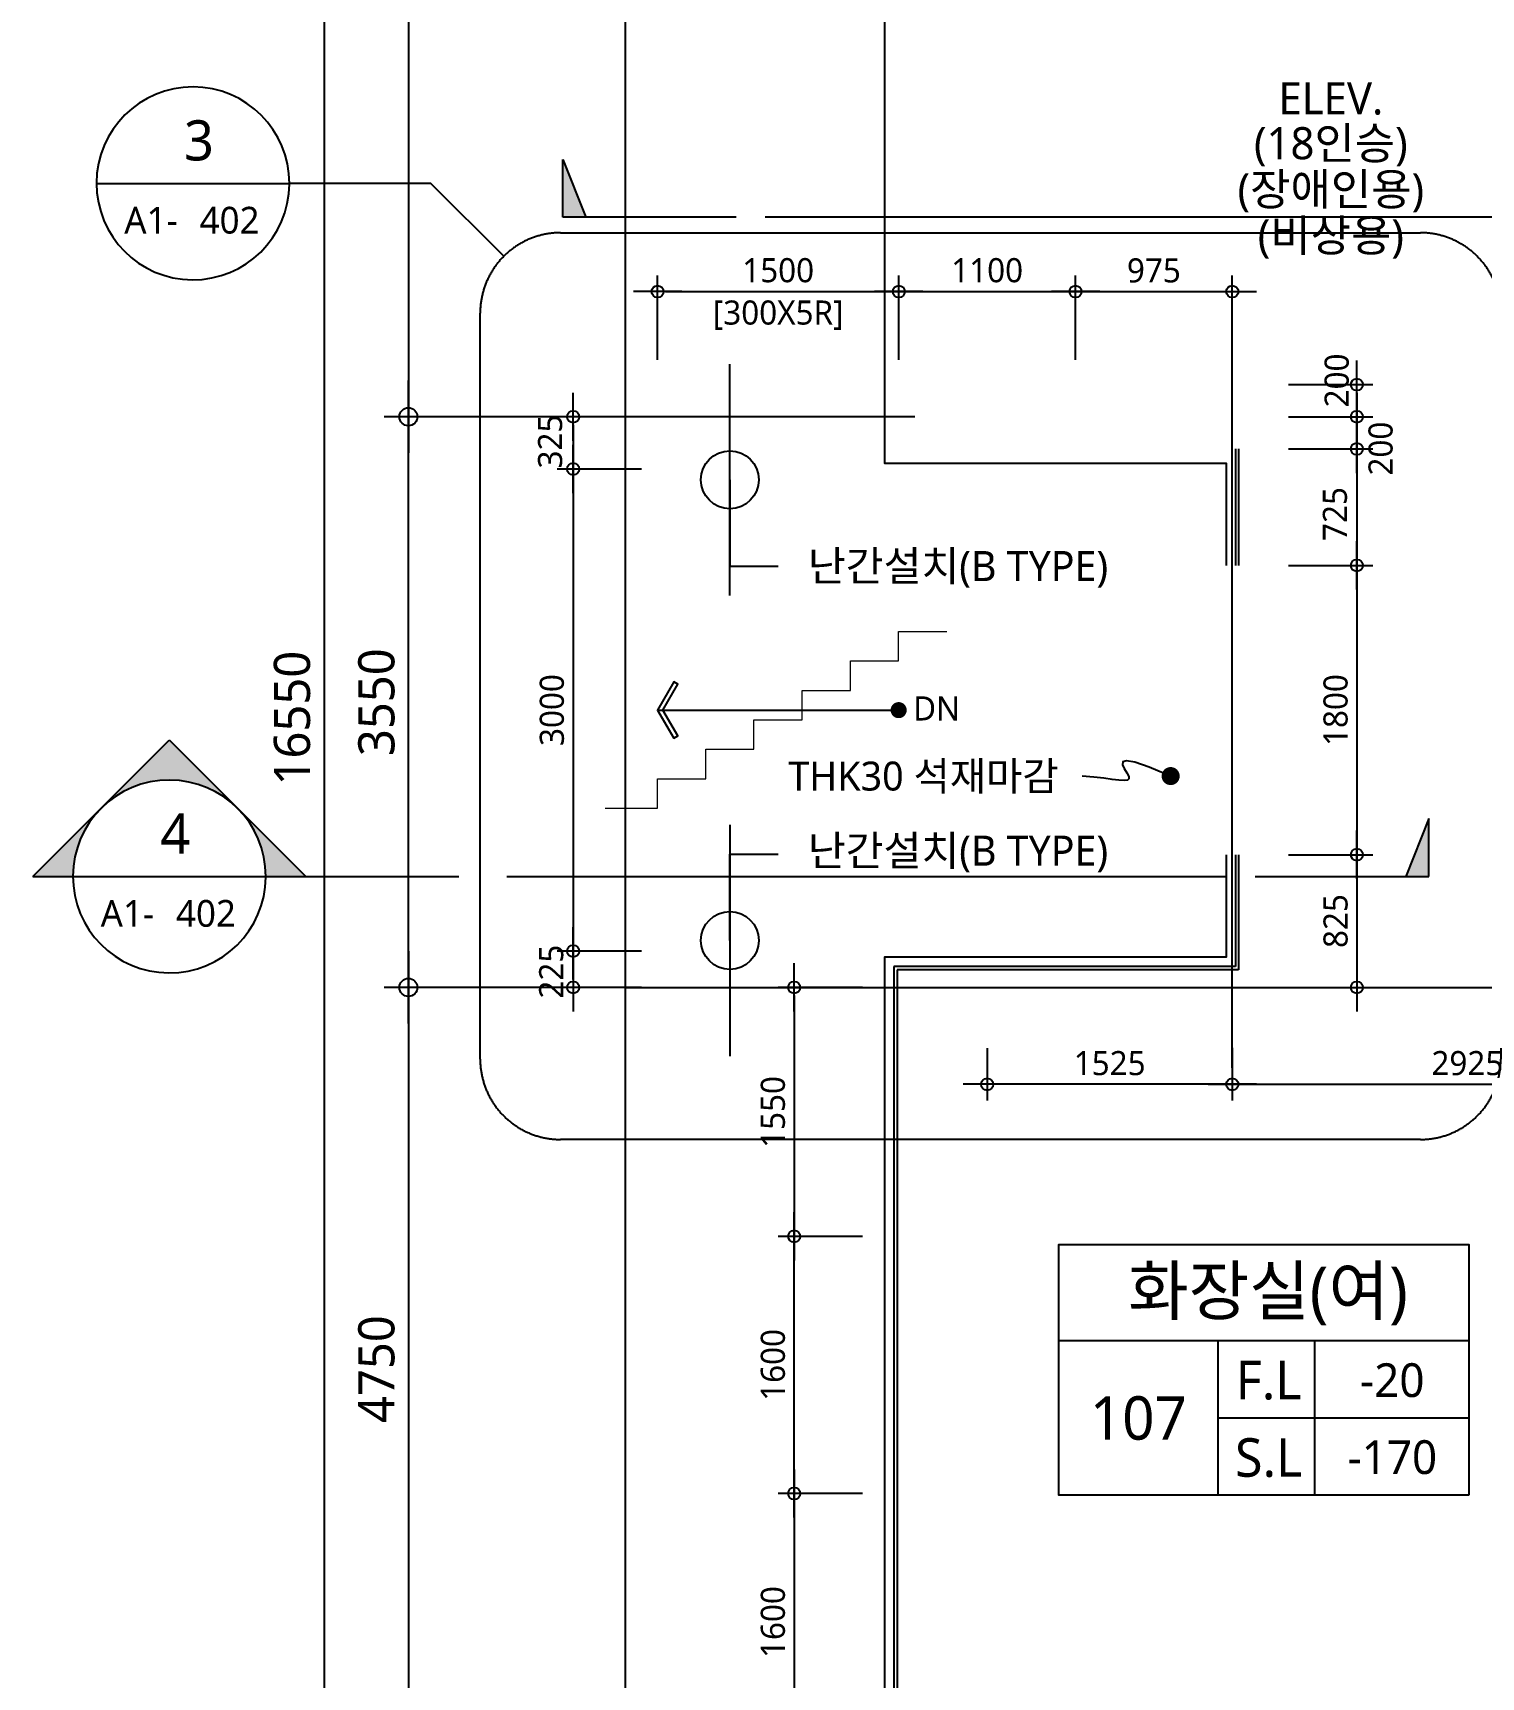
# Model space of a CAD drawing. Header units: millimetres. Extents: x -65167 to 413267, y -17142 to 66587.
# Drawn here: x 27652 to 36661, y 21495 to 31727 of the extents above; entities that cross this region are included whole.
import ezdxf
from ezdxf.enums import TextEntityAlignment as Align

# ---------------------------------------------------------------- set-up
doc = ezdxf.new("R2010")
doc.units = ezdxf.units.MM
doc.header["$LTSCALE"] = 75
doc.header["$MEASUREMENT"] = 0
doc.header["$PDSIZE"] = -10
doc.linetypes.add('CENTER', pattern=[2, 1.25, -0.25, 0.25, -0.25])
doc.linetypes.add('CENTER2', pattern=[1.125, 0.75, -0.125, 0.125, -0.125])
doc.layers.get('0').update_dxf_attribs({"linetype": 'CONTINUOUS'})
doc.layers.get('Defpoints').update_dxf_attribs({"color": 171, "linetype": 'CONTINUOUS'})
doc.layers.add('1-골조', color=2, linetype='CONTINUOUS', lineweight=0)
for name, color, linetype in [('CEN(ST)', 1, 'CENTER'), ('CG-BEAM', 3, 'CONTINUOUS'), ('INS', 251, 'BATTING'), ('LED', 7, 'CONTINUOUS'), ('NDIM', 7, 'CONTINUOUS'), ('SYM', 7, 'CONTINUOUS'), ('SYM(STAIR)', 251, 'CONTINUOUS'), ('TEXT', 3, 'CONTINUOUS'), ('TEXT(MIN)', 7, 'CONTINUOUS'), ('TEXT(노트)', 7, 'CONTINUOUS'), ('TEXT(실명)', 3, 'CONTINUOUS'), ('TEXT-기입', 6, 'CONTINUOUS'), ('TITLE', 7, 'CONTINUOUS')]:
    doc.layers.add(name, color=color, linetype=linetype)
doc.styles.add('CGS', font='cgse', dxfattribs={"bigfont": 'cgs'})
doc.styles.add('나눔바른고딕', font='NanumBarunGothic.ttf')
doc.linetypes.add('BATTING', pattern='A,0.0001,-0.1,[134,ltypeshp.shx,S=0.1,R=0,X=-0.1,Y=0],-0.2,[134,ltypeshp.shx,S=0.1,R=180,X=0.1,Y=0],-0.1', length=0.4001)
doc.dimstyles.new('NDIM 1200', dxfattribs={"dimscale": 75, "dimtxt": 3, "dimasz": 1, "dimexe": 2, "dimexo": 2, "dimgap": 1, "dimtad": 1, "dimdec": 0, "dimdsep": 46, "dimtxsty": 'CGS', "dimblk": 'DOT0', "dimcen": 1, "dimdle": 8, "dimclrd": 256, "dimclre": 256, "dimclrt": 256, "dimadec": 0, "dimazin": 0, "dimtfac": 1, "dimtdec": 0, "dimtix": 1, "dimtmove": 2, "dimatfit": 3, "dimldrblk": 'DOT0', "dimfxl": 1, "dimtolj": 1, "dimtzin": 0, "dimlwd": -1, "dimlwe": -1, "dimarcsym": 0})

# ---------------------------------------------------------------- blocks, each defined once
blk = doc.blocks.new('DOT0')
blk.add_line((-3, 0), (3, 0))
at = {"color": 6}
blk.add_circle((0, 0), 0.75, dxfattribs=at)
blk = doc.blocks.new('*D56')
at = {"layer": 'Defpoints', "color": 0, "ltscale": 0.4, "transparency": 16777216}
for p in [(31338, 35738), (29463, 19188), (31338, 19188)]:
    blk.add_point(p, dxfattribs=at)
at = {"layer": 'NDIM', "ltscale": 0.4, "transparency": 16777216}
for p, q in [((31188, 35738), (29313, 35738)), ((29463, 35663), (29463, 19263)), ((31188, 19188), (29313, 19188))]:
    blk.add_line(p, q, dxfattribs=at)
at = {"layer": 'NDIM', "ltscale": 0.4, "transparency": 16777216, "xscale": 75, "yscale": 75, "zscale": 75}
for p, rotation in [((29463, 35738), 90), ((29463, 19188), 270)]:
    blk.add_blockref('DOT0', p, dxfattribs=dict(at, rotation=rotation))
at = {"layer": 'NDIM', "ltscale": 0.4, "transparency": 16777216, "insert": (29265, 27463), "char_height": 225, "attachment_point": 5, "rotation": 90, "style": '나눔바른고딕'}
blk.add_mtext('\\A1;16550', dxfattribs=at)
blk = doc.blocks.new('*D57')
at = {"layer": 'Defpoints', "color": 0, "ltscale": 0.4, "transparency": 16777216}
for p in [(31338, 35738), (29988, 29338), (31338, 29338)]:
    blk.add_point(p, dxfattribs=at)
at = {"layer": 'NDIM', "ltscale": 0.4, "transparency": 16777216}
for p, q in [((31188, 35738), (29838, 35738)), ((29988, 35663), (29988, 29413)), ((31188, 29338), (29838, 29338))]:
    blk.add_line(p, q, dxfattribs=at)
at = {"layer": 'NDIM', "ltscale": 0.4, "transparency": 16777216, "xscale": 75, "yscale": 75, "zscale": 75}
for p, rotation in [((29988, 35738), 90), ((29988, 29338), 270)]:
    blk.add_blockref('DOT0', p, dxfattribs=dict(at, rotation=rotation))
at = {"layer": 'NDIM', "ltscale": 0.4, "transparency": 16777216, "insert": (29790, 32538), "char_height": 225, "attachment_point": 5, "rotation": 90, "style": '나눔바른고딕'}
blk.add_mtext('\\A1;6400', dxfattribs=at)
blk = doc.blocks.new('*D58')
at = {"layer": 'Defpoints', "color": 0, "ltscale": 0.4, "transparency": 16777216}
for p in [(29988, 29338), (31338, 29338), (31338, 25787)]:
    blk.add_point(p, dxfattribs=at)
at = {"layer": 'NDIM', "ltscale": 0.4, "transparency": 16777216}
for p, q in [((31188, 29338), (29838, 29338)), ((29988, 25862), (29988, 29263)), ((31188, 25787), (29838, 25787))]:
    blk.add_line(p, q, dxfattribs=at)
at = {"layer": 'NDIM', "ltscale": 0.4, "transparency": 16777216, "xscale": 75, "yscale": 75, "zscale": 75}
for p, rotation in [((29988, 29338), 90), ((29988, 25787), 270)]:
    blk.add_blockref('DOT0', p, dxfattribs=dict(at, rotation=rotation))
at = {"layer": 'NDIM', "ltscale": 0.4, "transparency": 16777216, "insert": (29790, 27562), "char_height": 225, "attachment_point": 5, "rotation": 90, "style": '나눔바른고딕'}
blk.add_mtext('\\A1;3550', dxfattribs=at)
blk = doc.blocks.new('*D60')
at = {"layer": 'Defpoints', "color": 0, "ltscale": 0.4, "transparency": 16777216}
for p in [(31338, 25787), (29988, 21038), (31338, 21038)]:
    blk.add_point(p, dxfattribs=at)
at = {"layer": 'NDIM', "ltscale": 0.4, "transparency": 16777216}
for p, q in [((31188, 25787), (29838, 25787)), ((29988, 25712), (29988, 21113)), ((31188, 21038), (29838, 21038))]:
    blk.add_line(p, q, dxfattribs=at)
at = {"layer": 'NDIM', "ltscale": 0.4, "transparency": 16777216, "xscale": 75, "yscale": 75, "zscale": 75}
for p, rotation in [((29988, 25787), 90), ((29988, 21038), 270)]:
    blk.add_blockref('DOT0', p, dxfattribs=dict(at, rotation=rotation))
at = {"layer": 'NDIM', "ltscale": 0.4, "transparency": 16777216, "insert": (29790, 23412), "char_height": 225, "attachment_point": 5, "rotation": 90, "style": '나눔바른고딕'}
blk.add_mtext('\\A1;4750', dxfattribs=at)
blk = doc.blocks.new('*D63')
at = {"layer": 'Defpoints', "color": 0, "ltscale": 0.4, "transparency": 16777216}
for p in [(35363, 29138), (35363, 28413), (35888, 28413)]:
    blk.add_point(p, dxfattribs=at)
at = {"layer": 'NDIM', "ltscale": 0.4, "transparency": 16777216}
for p, q in [((35463, 29138), (35988, 29138)), ((35888, 29088), (35888, 28463)), ((35463, 28413), (35988, 28413))]:
    blk.add_line(p, q, dxfattribs=at)
at = {"layer": 'NDIM', "ltscale": 0.4, "transparency": 16777216, "xscale": 50, "yscale": 50, "zscale": 50}
for p, rotation in [((35888, 29138), 90), ((35888, 28413), 270)]:
    blk.add_blockref('DOT0', p, dxfattribs=dict(at, rotation=rotation))
at = {"layer": 'NDIM', "ltscale": 0.4, "transparency": 16777216, "insert": (35752, 28733), "char_height": 150, "attachment_point": 5, "rotation": 90, "style": '나눔바른고딕'}
blk.add_mtext('\\A1;725', dxfattribs=at)
blk = doc.blocks.new('*D64')
at = {"layer": 'Defpoints', "color": 0, "ltscale": 0.4, "transparency": 16777216}
for p in [(35363, 28413), (35363, 26613), (35888, 26613)]:
    blk.add_point(p, dxfattribs=at)
at = {"layer": 'NDIM', "ltscale": 0.4, "transparency": 16777216}
for p, q in [((35463, 28413), (35988, 28413)), ((35888, 28363), (35888, 26663)), ((35463, 26613), (35988, 26613))]:
    blk.add_line(p, q, dxfattribs=at)
at = {"layer": 'NDIM', "ltscale": 0.4, "transparency": 16777216, "xscale": 50, "yscale": 50, "zscale": 50}
for p, rotation in [((35888, 28413), 90), ((35888, 26613), 270)]:
    blk.add_blockref('DOT0', p, dxfattribs=dict(at, rotation=rotation))
at = {"layer": 'NDIM', "ltscale": 0.4, "transparency": 16777216, "insert": (35756, 27513), "char_height": 150, "attachment_point": 5, "rotation": 90, "style": '나눔바른고딕'}
blk.add_mtext('\\A1;1800', dxfattribs=at)
blk = doc.blocks.new('*D65')
at = {"layer": 'Defpoints', "color": 0, "ltscale": 0.4, "transparency": 16777216}
for p in [(35363, 26613), (35363, 25787), (35888, 25787)]:
    blk.add_point(p, dxfattribs=at)
at = {"layer": 'NDIM', "ltscale": 0.4, "transparency": 16777216}
for p, q in [((35463, 26613), (35988, 26613)), ((35888, 26563), (35888, 25837)), ((35463, 25787), (35988, 25787))]:
    blk.add_line(p, q, dxfattribs=at)
at = {"layer": 'NDIM', "ltscale": 0.4, "transparency": 16777216, "xscale": 50, "yscale": 50, "zscale": 50}
for p, rotation in [((35888, 26613), 90), ((35888, 25787), 270)]:
    blk.add_blockref('DOT0', p, dxfattribs=dict(at, rotation=rotation))
at = {"layer": 'NDIM', "ltscale": 0.4, "transparency": 16777216, "insert": (35756, 26200), "char_height": 150, "attachment_point": 5, "rotation": 90, "style": '나눔바른고딕'}
blk.add_mtext('\\A1;825', dxfattribs=at)
blk = doc.blocks.new('A$C51E23882')
at = {"layer": 'TITLE'}
blk.add_lwpolyline([(8500, 0), (0, 0), (0, 5200), (8500, 5200)], close=True, dxfattribs=at)
for points in [[(8500, 3200), (0, 3200)], [(3300, 3200), (3300, 0)], [(5300, 3200), (5300, 0)], [(3300, 1600), (8500, 1600)]]:
    blk.add_lwpolyline(points, dxfattribs=at)
at = {"layer": 'TITLE', "style": '나눔바른고딕'}
for s, p in [('F.L', (4352, 2378)), ('S.L', (4352, 778))]:
    blk.add_text(s, height=800, dxfattribs=at).set_placement(p, align=Align.MIDDLE)
blk = doc.blocks.new('*D68')
at = {"layer": 'Defpoints', "color": 0, "ltscale": 0.4, "transparency": 16777216}
for p in [(31538, 29013), (31013, 26013), (31538, 26013)]:
    blk.add_point(p, dxfattribs=at)
at = {"layer": 'NDIM', "ltscale": 0.4, "transparency": 16777216}
for p, q in [((31438, 29013), (30913, 29013)), ((31013, 28963), (31013, 26063)), ((31438, 26013), (30913, 26013))]:
    blk.add_line(p, q, dxfattribs=at)
at = {"layer": 'NDIM', "ltscale": 0.4, "transparency": 16777216, "xscale": 50, "yscale": 50, "zscale": 50}
for p, rotation in [((31013, 29013), 90), ((31013, 26013), 270)]:
    blk.add_blockref('DOT0', p, dxfattribs=dict(at, rotation=rotation))
at = {"layer": 'NDIM', "ltscale": 0.4, "transparency": 16777216, "insert": (30881, 27513), "char_height": 150, "attachment_point": 5, "rotation": 90, "style": '나눔바른고딕'}
blk.add_mtext('\\A1;3000', dxfattribs=at)
blk = doc.blocks.new('*D69')
at = {"layer": 'Defpoints', "color": 0, "ltscale": 0.4, "transparency": 16777216}
for p in [(33038, 30117), (31538, 29592), (33038, 29592)]:
    blk.add_point(p, dxfattribs=at)
at = {"layer": 'NDIM', "ltscale": 0.4, "transparency": 16777216}
for p, q in [((31538, 29692), (31538, 30217)), ((33038, 29692), (33038, 30217)), ((31588, 30117), (32988, 30117))]:
    blk.add_line(p, q, dxfattribs=at)
at = {"layer": 'NDIM', "ltscale": 0.4, "transparency": 16777216, "xscale": 50, "yscale": 50, "zscale": 50, "rotation": 180}
blk.add_blockref('DOT0', (31538, 30117), dxfattribs=at)
at = {"layer": 'NDIM', "ltscale": 0.4, "transparency": 16777216, "xscale": 50, "yscale": 50, "zscale": 50}
blk.add_blockref('DOT0', (33038, 30117), dxfattribs=at)
at = {"layer": 'NDIM', "ltscale": 0.4, "transparency": 16777216, "char_height": 150, "attachment_point": 5, "style": '나눔바른고딕'}
for s, insert in [('\\A1;1500', (32288, 30249)), ('\\A1;[300X5R]', (32288, 29970))]:
    blk.add_mtext(s, dxfattribs=dict(at, insert=insert))
blk = doc.blocks.new('*D454')
at = {"layer": 'Defpoints', "color": 0, "ltscale": 0.4, "transparency": 16777216}
for p in [(34138, 30117), (33038, 29592), (34138, 29592)]:
    blk.add_point(p, dxfattribs=at)
at = {"layer": 'NDIM', "ltscale": 0.4, "transparency": 16777216}
for p, q in [((33038, 29692), (33038, 30217)), ((34138, 29692), (34138, 30217)), ((33088, 30117), (34088, 30117))]:
    blk.add_line(p, q, dxfattribs=at)
at = {"layer": 'NDIM', "ltscale": 0.4, "transparency": 16777216, "xscale": 50, "yscale": 50, "zscale": 50, "rotation": 180}
blk.add_blockref('DOT0', (33038, 30117), dxfattribs=at)
at = {"layer": 'NDIM', "ltscale": 0.4, "transparency": 16777216, "xscale": 50, "yscale": 50, "zscale": 50}
blk.add_blockref('DOT0', (34138, 30117), dxfattribs=at)
at = {"layer": 'NDIM', "ltscale": 0.4, "transparency": 16777216, "insert": (33588, 30249), "char_height": 150, "attachment_point": 5, "style": '나눔바른고딕'}
blk.add_mtext('\\A1;1100', dxfattribs=at)
blk = doc.blocks.new('*D455')
at = {"layer": 'Defpoints', "color": 0, "ltscale": 0.4, "transparency": 16777216}
for p in [(35113, 30117), (34138, 29592), (35113, 29592)]:
    blk.add_point(p, dxfattribs=at)
at = {"layer": 'NDIM', "ltscale": 0.4, "transparency": 16777216}
for p, q in [((34138, 29692), (34138, 30217)), ((35113, 29692), (35113, 30217)), ((34188, 30117), (35063, 30117))]:
    blk.add_line(p, q, dxfattribs=at)
at = {"layer": 'NDIM', "ltscale": 0.4, "transparency": 16777216, "xscale": 50, "yscale": 50, "zscale": 50, "rotation": 180}
blk.add_blockref('DOT0', (34138, 30117), dxfattribs=at)
at = {"layer": 'NDIM', "ltscale": 0.4, "transparency": 16777216, "xscale": 50, "yscale": 50, "zscale": 50}
blk.add_blockref('DOT0', (35113, 30117), dxfattribs=at)
at = {"layer": 'NDIM', "ltscale": 0.4, "transparency": 16777216, "insert": (34625, 30248), "char_height": 150, "attachment_point": 5, "style": '나눔바른고딕'}
blk.add_mtext('\\A1;975', dxfattribs=at)
blk = doc.blocks.new('*D456')
at = {"layer": 'Defpoints', "color": 0, "ltscale": 0.4, "transparency": 16777216}
for p in [(35363, 29338), (35363, 29138), (35888, 29138)]:
    blk.add_point(p, dxfattribs=at)
at = {"layer": 'NDIM', "ltscale": 0.4, "transparency": 16777216}
for p, q in [((35463, 29338), (35988, 29338)), ((35888, 29288), (35888, 29188)), ((35463, 29138), (35988, 29138))]:
    blk.add_line(p, q, dxfattribs=at)
at = {"layer": 'NDIM', "ltscale": 0.4, "transparency": 16777216, "xscale": 50, "yscale": 50, "zscale": 50}
for p, rotation in [((35888, 29338), 90), ((35888, 29138), 270)]:
    blk.add_blockref('DOT0', p, dxfattribs=dict(at, rotation=rotation))
at = {"layer": 'NDIM', "ltscale": 0.4, "transparency": 16777216, "insert": (36036, 29140), "char_height": 150, "attachment_point": 5, "rotation": 90, "style": '나눔바른고딕'}
blk.add_mtext('\\A1;200', dxfattribs=at)
blk = doc.blocks.new('*D457')
at = {"layer": 'Defpoints', "color": 0, "ltscale": 0.4, "transparency": 16777216}
for p in [(35363, 29538), (35363, 29338), (35888, 29338)]:
    blk.add_point(p, dxfattribs=at)
at = {"layer": 'NDIM', "ltscale": 0.4, "transparency": 16777216}
for p, q in [((35463, 29538), (35988, 29538)), ((35888, 29488), (35888, 29388)), ((35463, 29338), (35988, 29338))]:
    blk.add_line(p, q, dxfattribs=at)
at = {"layer": 'NDIM', "ltscale": 0.4, "transparency": 16777216, "xscale": 50, "yscale": 50, "zscale": 50}
for p, rotation in [((35888, 29538), 90), ((35888, 29338), 270)]:
    blk.add_blockref('DOT0', p, dxfattribs=dict(at, rotation=rotation))
at = {"layer": 'NDIM', "ltscale": 0.4, "transparency": 16777216, "insert": (35763, 29564), "char_height": 150, "attachment_point": 5, "rotation": 90, "style": '나눔바른고딕'}
blk.add_mtext('\\A1;200', dxfattribs=at)
blk = doc.blocks.new('*D500')
at = {"layer": 'Defpoints', "color": 0, "ltscale": 0.4, "transparency": 16777216}
for p in [(32913, 22638), (32388, 21038), (32913, 21038)]:
    blk.add_point(p, dxfattribs=at)
at = {"layer": 'NDIM', "ltscale": 0.4, "transparency": 16777216}
for p, q in [((32813, 22638), (32288, 22638)), ((32388, 22588), (32388, 21088)), ((32813, 21038), (32288, 21038))]:
    blk.add_line(p, q, dxfattribs=at)
at = {"layer": 'NDIM', "ltscale": 0.4, "transparency": 16777216, "xscale": 50, "yscale": 50, "zscale": 50}
for p, rotation in [((32388, 22638), 90), ((32388, 21038), 270)]:
    blk.add_blockref('DOT0', p, dxfattribs=dict(at, rotation=rotation))
at = {"layer": 'NDIM', "ltscale": 0.4, "transparency": 16777216, "insert": (32256, 21838), "char_height": 150, "attachment_point": 5, "rotation": 90, "style": '나눔바른고딕'}
blk.add_mtext('\\A1;1600', dxfattribs=at)
blk = doc.blocks.new('*D501')
at = {"layer": 'Defpoints', "color": 0, "ltscale": 0.4, "transparency": 16777216}
for p in [(32388, 24238), (32913, 24238), (32913, 22638)]:
    blk.add_point(p, dxfattribs=at)
at = {"layer": 'NDIM', "ltscale": 0.4, "transparency": 16777216}
for p, q in [((32813, 24238), (32288, 24238)), ((32388, 22688), (32388, 24188)), ((32813, 22638), (32288, 22638))]:
    blk.add_line(p, q, dxfattribs=at)
at = {"layer": 'NDIM', "ltscale": 0.4, "transparency": 16777216, "xscale": 50, "yscale": 50, "zscale": 50}
for p, rotation in [((32388, 24238), 90), ((32388, 22638), 270)]:
    blk.add_blockref('DOT0', p, dxfattribs=dict(at, rotation=rotation))
at = {"layer": 'NDIM', "ltscale": 0.4, "transparency": 16777216, "insert": (32256, 23438), "char_height": 150, "attachment_point": 5, "rotation": 90, "style": '나눔바른고딕'}
blk.add_mtext('\\A1;1600', dxfattribs=at)
blk = doc.blocks.new('*D502')
at = {"layer": 'Defpoints', "color": 0, "ltscale": 0.4, "transparency": 16777216}
for p in [(32913, 25787), (32388, 24238), (32913, 24238)]:
    blk.add_point(p, dxfattribs=at)
at = {"layer": 'NDIM', "ltscale": 0.4, "transparency": 16777216}
for p, q in [((32813, 25787), (32288, 25787)), ((32388, 25737), (32388, 24288)), ((32813, 24238), (32288, 24238))]:
    blk.add_line(p, q, dxfattribs=at)
at = {"layer": 'NDIM', "ltscale": 0.4, "transparency": 16777216, "xscale": 50, "yscale": 50, "zscale": 50}
for p, rotation in [((32388, 25787), 90), ((32388, 24238), 270)]:
    blk.add_blockref('DOT0', p, dxfattribs=dict(at, rotation=rotation))
at = {"layer": 'NDIM', "ltscale": 0.4, "transparency": 16777216, "insert": (32256, 25012), "char_height": 150, "attachment_point": 5, "rotation": 90, "style": '나눔바른고딕'}
blk.add_mtext('\\A1;1550', dxfattribs=at)
blk = doc.blocks.new('*D503')
at = {"layer": 'Defpoints', "color": 0, "ltscale": 0.4, "transparency": 16777216}
for p in [(31013, 26013), (31538, 26013), (31538, 25787)]:
    blk.add_point(p, dxfattribs=at)
at = {"layer": 'NDIM', "ltscale": 0.4, "transparency": 16777216}
for p, q in [((31438, 26013), (30913, 26013)), ((31013, 25837), (31013, 25963)), ((31438, 25787), (30913, 25787))]:
    blk.add_line(p, q, dxfattribs=at)
at = {"layer": 'NDIM', "ltscale": 0.4, "transparency": 16777216, "xscale": 50, "yscale": 50, "zscale": 50}
for p, rotation in [((31013, 26013), 90), ((31013, 25787), 270)]:
    blk.add_blockref('DOT0', p, dxfattribs=dict(at, rotation=rotation))
at = {"layer": 'NDIM', "ltscale": 0.4, "transparency": 16777216, "insert": (30877, 25885), "char_height": 150, "attachment_point": 5, "rotation": 90, "style": '나눔바른고딕'}
blk.add_mtext('\\A1;225', dxfattribs=at)
blk = doc.blocks.new('*D504')
at = {"layer": 'Defpoints', "color": 0, "ltscale": 0.4, "transparency": 16777216}
for p in [(31538, 29338), (31013, 29013), (31538, 29013)]:
    blk.add_point(p, dxfattribs=at)
at = {"layer": 'NDIM', "ltscale": 0.4, "transparency": 16777216}
for p, q in [((31438, 29338), (30913, 29338)), ((31013, 29288), (31013, 29063)), ((31438, 29013), (30913, 29013))]:
    blk.add_line(p, q, dxfattribs=at)
at = {"layer": 'NDIM', "ltscale": 0.4, "transparency": 16777216, "xscale": 50, "yscale": 50, "zscale": 50}
for p, rotation in [((31013, 29338), 90), ((31013, 29013), 270)]:
    blk.add_blockref('DOT0', p, dxfattribs=dict(at, rotation=rotation))
at = {"layer": 'NDIM', "ltscale": 0.4, "transparency": 16777216, "insert": (30870, 29184), "char_height": 150, "attachment_point": 5, "rotation": 90, "style": '나눔바른고딕'}
blk.add_mtext('\\A1;325', dxfattribs=at)
blk = doc.blocks.new('*D668')
at = {"layer": 'Defpoints', "color": 0, "ltscale": 0.4, "transparency": 16777216}
for p in [(35113, 25511), (38038, 25509), (38038, 25184)]:
    blk.add_point(p, dxfattribs=at)
at = {"layer": 'NDIM', "ltscale": 0.4, "transparency": 16777216}
for p, q in [((35113, 25411), (35113, 25084)), ((38038, 25409), (38038, 25084)), ((35163, 25184), (37988, 25184))]:
    blk.add_line(p, q, dxfattribs=at)
at = {"layer": 'NDIM', "ltscale": 0.4, "transparency": 16777216, "xscale": 50, "yscale": 50, "zscale": 50, "rotation": 180}
blk.add_blockref('DOT0', (35113, 25184), dxfattribs=at)
at = {"layer": 'NDIM', "ltscale": 0.4, "transparency": 16777216, "xscale": 50, "yscale": 50, "zscale": 50}
blk.add_blockref('DOT0', (38038, 25184), dxfattribs=at)
at = {"layer": 'NDIM', "ltscale": 0.4, "transparency": 16777216, "insert": (36575, 25315), "char_height": 150, "attachment_point": 5, "style": '나눔바른고딕'}
blk.add_mtext('\\A1;2925', dxfattribs=at)
blk = doc.blocks.new('*D669')
at = {"layer": 'Defpoints', "color": 0, "ltscale": 0.4, "transparency": 16777216}
for p in [(33588, 25510), (35113, 25511), (33588, 25184)]:
    blk.add_point(p, dxfattribs=at)
at = {"layer": 'NDIM', "ltscale": 0.4, "transparency": 16777216}
for p, q in [((33588, 25410), (33588, 25084)), ((35113, 25411), (35113, 25084)), ((35063, 25184), (33638, 25184))]:
    blk.add_line(p, q, dxfattribs=at)
at = {"layer": 'NDIM', "ltscale": 0.4, "transparency": 16777216, "xscale": 50, "yscale": 50, "zscale": 50}
for p, rotation in [((33588, 25184), 180.0000000000011), ((35113, 25184), 1.119104808822158e-12)]:
    blk.add_blockref('DOT0', p, dxfattribs=dict(at, rotation=rotation))
at = {"layer": 'NDIM', "ltscale": 0.4, "transparency": 16777216, "insert": (34350, 25315), "char_height": 150, "attachment_point": 5, "style": '나눔바른고딕'}
blk.add_mtext('\\A1;1525', dxfattribs=at)
blk = doc.blocks.new('A$C1AFB1B41')
at = {"layer": 'SYM'}
blk.add_hatch(color=256, dxfattribs=at).paths.add_polyline_path([(2000, 500), (1800, 0), (2000, 0)])
for p, q in [((2000, 500), (1800, 0)), ((2000, 0), (2000, 500)), ((0, 0), (250, 0)), ((500, 0), (2000, 0))]:
    blk.add_line(p, q, dxfattribs=at)
blk = doc.blocks.new('ffg')
at = {"layer": 'SYM'}
h = blk.add_hatch(color=256, dxfattribs=at)
h.paths.add_polyline_path([(28501, 27220), (28076, 26796, -0.414214), (28925, 26796)])
h.paths.add_polyline_path([(28076, 26796), (27652, 26372), (27901, 26372, -0.198912)])
h.paths.add_polyline_path([(28925, 26796, -0.198912), (29101, 26372), (29349, 26372)])
at = {"layer": 'Defpoints'}
blk.add_line((30901, 26372), (34896, 26372), dxfattribs=at)
at = {"layer": 'SYM'}
for p, q in [((29349, 26372), (28501, 27220)), ((27901, 26372), (29101, 26372)), ((29101, 26372), (30301, 26372)), ((30601, 26372), (30901, 26372))]:
    blk.add_line(p, q, dxfattribs=at)
blk.add_arc((28501, 26372), 600, 0, 359.5643, dxfattribs=at)
at = {"layer": 'SYM', "xscale": 0.7200000000000014, "yscale": 0.7200000000000014, "zscale": 0.7200000000000014}
blk.add_blockref('A$C1AFB1B41', (34896, 26372), dxfattribs=at)

msp = doc.modelspace()

# ---------------------------------------------------------------- linework, layer by layer
at = {"ltscale": 10000}
msp.add_lwpolyline([(30580.8, 30336.6), (30126.9, 30790.4), (29247.5, 30790.4)], dxfattribs=at)
at = {"layer": '1-골조', "ltscale": 10000}
msp.add_lwpolyline([(31211.7, 26901.9), (31537.5, 26901.9), (31537.5, 27085.2), (31837.5, 27085.2), (31837.5, 27268.6), (32137.5, 27268.6), (32137.5, 27451.9), (32437.5, 27451.9), (32437.5, 27635.2), (32737.5, 27635.2), (32737.5, 27818.6), (33037.5, 27818.6), (33037.5, 28001.9), (33337.5, 28001.9)], dxfattribs=at)
at = {"layer": 'CEN(ST)', "ltscale": 10000}
for p, q in [((35112.5, 25287.5), (35112.5, 29837.5)), ((33137.5, 29337.5), (31337.5, 29337.5)), ((31337.5, 25787.5), (41477.1, 25787.5))]:
    msp.add_line(p, q, dxfattribs=at)
at = {"layer": 'CG-BEAM', "linetype": 'CENTER2', "ltscale": 10000}
msp.add_lwpolyline([(30434.3, 29983, -0.4142136), (30934.3, 30483), (36283.1, 30483, -0.4142136), (36783.1, 29983), (36783.1, 25340.9, -0.4142136), (36283.1, 24840.9), (30934.3, 24840.9, -0.4142136), (30434.3, 25340.9)], format="xyb", close=True, dxfattribs=at)
at = {"layer": 'Defpoints'}
msp.add_line((47612.4, 30579.1), (32387.5, 30579.1), dxfattribs=at)
at = {"layer": 'Defpoints', "ltscale": 10000}
msp.add_lwpolyline([(51537.5, 6362.5), (31337.5, 6362.5), (31337.5, 37837.5), (51537.5, 37837.5)], close=True, dxfattribs=at)
at = {"layer": 'INS', "ltscale": 0.65}
for p, q in [((35132.5, 29137.5), (35132.5, 28412.5)), ((35132.5, 26612.5), (35132.5, 25917.5)), ((33007.5, 25917.5), (33007.5, 8887.5)), ((35132.5, 25917.5), (33007.5, 25917.5))]:
    msp.add_line(p, q, dxfattribs=at)
at = {"layer": 'INS', "linetype": 'Continuous', "ltscale": 1.2}
for p, q in [((35152.5, 29137.5), (35152.5, 28412.5)), ((35152.5, 26612.5), (35152.5, 25897.5)), ((35152.5, 25897.5), (33027.5, 25897.5))]:
    msp.add_line(p, q, dxfattribs=at)
at = {"layer": 'INS', "ltscale": 1.2}
for points in [[(33937.5, 36400), (32950, 36400), (32950, 29050), (35075, 29050), (35075, 28412.5)], [(35075, 26612.5), (35075, 25975), (32950, 25975), (32950, 9225), (31337.5, 9225)]]:
    msp.add_lwpolyline(points, dxfattribs=at)
at = {"layer": 'INS', "linetype": 'Continuous', "ltscale": 1.2}
msp.add_lwpolyline([(33027.5, 25897.5), (33027.5, 8887.5), (32987.5, 8887.5)], dxfattribs=at)
at = {"layer": 'LED'}
msp.add_lwpolyline([(34729.5, 27102.2), (34595.6, 27158), (34506.9, 27188.2), (34455.2, 27197.4), (34432.4, 27190.6), (34430.4, 27172.7), (34441.2, 27148.4), (34456.6, 27122.7), (34468.4, 27100.4), (34470.1, 27085.2), (34460.4, 27077), (34439.5, 27074.5), (34407.9, 27076.4), (34365.7, 27081.3), (34313.2, 27088.2), (34250.6, 27095.5), (34178.3, 27102.2)], dxfattribs=at)
at = {"layer": 'LED', "const_width": 56.2}
msp.add_lwpolyline([(34729.5, 27130.3, 1), (34729.5, 27074.1, 1)], format="xyb", close=True, dxfattribs=at)
at = {"layer": 'SYM'}
for p, q in [((28047.5, 30790.4), (29247.5, 30790.4)), ((27652.1, 26477), (28500.6, 27325.5)), ((27652.1, 26477), (27900.6, 26477))]:
    msp.add_line(p, q, dxfattribs=at)
msp.add_arc((28647.5, 30790.4), 600, 0, 359.56429, dxfattribs=at)
at = {"layer": 'SYM(STAIR)'}
msp.add_lwpolyline([(31638.7, 27337.3), (31663.4, 27351.6), (31570.5, 27512.5), (31663.4, 27673.4), (31638.7, 27687.7), (31537.5, 27512.5)], close=True, dxfattribs=at)
at = {"layer": 'SYM(STAIR)', "const_width": 50}
msp.add_lwpolyline([(33037.5, 27537.5, -1), (33037.5, 27487.5, -1)], format="xyb", close=True, dxfattribs=at)
at = {"layer": 'SYM(STAIR)'}
msp.add_lwpolyline([(31537.5, 27512.5), (33037.5, 27512.5)], dxfattribs=at)

# ---------------------------------------------------------------- block references
msp.add_blockref('ffg', (0, 105.5))
at = {"xscale": 0.3, "yscale": 0.3, "zscale": 0.3}
msp.add_blockref('A$C51E23882', (34033.6, 22627.9), dxfattribs=at)
at = {"layer": 'SYM', "xscale": -0.7200000000000014, "yscale": 0.7200000000000014, "zscale": 0.7200000000000014}
msp.add_blockref('A$C1AFB1B41', (32387.5, 30579.1), dxfattribs=at)

# ---------------------------------------------------------------- texts
at = {"layer": 'TEXT', "style": '나눔바른고딕'}
for s, p in [('3', (28592, 30933.1)), ('4', (28445.1, 26619.6))]:
    msp.add_text(s, height=250, dxfattribs=at).set_placement(p)
for s, p in [('A1-', (28220.5, 30477.7)), ('402', (28689.4, 30477.8)), ('A1-', (28073.6, 26164.2)), ('402', (28542.5, 26164.3))]:
    msp.add_text(s, height=166.67, rotation=360, dxfattribs=at).set_placement(p)
at = {"layer": 'TEXT(MIN)', "style": '나눔바른고딕'}
msp.add_text('DN', height=150, dxfattribs=at).set_placement((33273.2, 27522.9), align=Align.MIDDLE_CENTER)
msp.add_text('THK30 석재마감', height=180, rotation=360, dxfattribs=at).set_placement((32351.3, 27102.2), align=Align.MIDDLE_LEFT)
at = {"layer": 'TEXT(노트)', "style": '나눔바른고딕'}
for s, p in [('ELEV.', (35725.8, 31317.5)), ('(18인승)', (35725.8, 31030.8)), ('(장애인용)', (35725.8, 30744.2)), ('(비상용)', (35725.8, 30457.5))]:
    msp.add_text(s, height=200, dxfattribs=at).set_placement(p, align=Align.MIDDLE)
for p in [(34340.7, 28409.3), (34340.7, 26638.3)]:
    msp.add_text('난간설치(B TYPE)', height=187.5, dxfattribs=at).set_placement(p, align=Align.MIDDLE_RIGHT)
at = {"layer": 'TEXT(실명)', "style": '나눔바른고딕'}
msp.add_text('화장실(여)', height=300, dxfattribs=at).set_placement((35335, 23886.1), align=Align.MIDDLE)
at = {"layer": 'TEXT-기입', "style": '나눔바른고딕'}
for s, height, p in [('-20', 210, (36108.2, 23343.3)), ('107', 270, (34528.6, 23107.9)), ('-170', 210, (36108.5, 22864.2))]:
    msp.add_text(s, height=height, dxfattribs=at).set_placement(p, align=Align.MIDDLE)

# ---------------------------------------------------------------- dimensions: what is measured, and where the dimension line sits
at = {"layer": 'NDIM', "ltscale": 0.4}
for base, p1, p2, angle, override, picture, middle in [((29462.5, 19187.5), (31337.5, 35737.5), (31337.5, 19187.5), 270, {"dimtxsty": '나눔바른고딕'}, '*D56', (29265.2, 27462.5)), ((29987.5, 29337.5), (31337.5, 35737.5), (31337.5, 29337.5), 270, {"dimtxsty": '나눔바른고딕'}, '*D57', (29790.2, 32537.5)), ((29987.5, 29337.5), (31337.5, 25787.5), (31337.5, 29337.5), 90, {"dimtxsty": '나눔바른고딕'}, '*D58', (29790.2, 27562.5)), ((31012.5, 26012.5), (31537.5, 29012.5), (31537.5, 26012.5), 270, {"dimscale": 50, "dimtxsty": '나눔바른고딕'}, '*D68', (30880.9, 27512.5)), ((35887.5, 26612.5), (35362.5, 28412.5), (35362.5, 26612.5), 270, {"dimscale": 50, "dimtxsty": '나눔바른고딕'}, '*D64', (35756.1, 27512.5)), ((35887.5, 25787.5), (35362.5, 26612.5), (35362.5, 25787.5), 270, {"dimscale": 50, "dimtxsty": '나눔바른고딕'}, '*D65', (35756.4, 26200)), ((29987.5, 21037.5), (31337.5, 25787.5), (31337.5, 21037.5), 270, {"dimtxsty": '나눔바른고딕'}, '*D60', (29790.3, 23412.5)), ((32387.5, 24237.5), (32912.5, 25787.5), (32912.5, 24237.5), 90, {"dimscale": 50, "dimtxsty": '나눔바른고딕'}, '*D502', (32256.1, 25012.5)), ((33587.5, 25183.9), (35112.5, 25511.3), (33587.5, 25509.9), 180, {"dimscale": 50, "dimtxsty": '나눔바른고딕'}, '*D669', (34350, 25315)), ((32387.5, 24237.5), (32912.5, 22637.5), (32912.5, 24237.5), 270, {"dimscale": 50, "dimtxsty": '나눔바른고딕'}, '*D501', (32255.9, 23437.5)), ((32387.5, 21037.5), (32912.5, 22637.5), (32912.5, 21037.5), 90, {"dimscale": 50, "dimtxsty": '나눔바른고딕'}, '*D500', (32255.9, 21837.5))]:
    dim = msp.add_linear_dim(base=base, p1=p1, p2=p2, angle=angle, dimstyle='NDIM 1200', override=override, dxfattribs=at)
    dim.commit()
    dim.dimension.update_dxf_attribs({"geometry": picture, "text_midpoint": middle})
dim = msp.add_linear_dim(base=(33037.5, 30117.1), p1=(31537.5, 29592.1), p2=(33037.5, 29592.1), text='<>\\X[300X5R]', dimstyle='NDIM 1200', override={"dimscale": 50, "dimtxsty": '나눔바른고딕'}, dxfattribs=at)
dim.commit()
dim.dimension.update_dxf_attribs({"geometry": '*D69', "text_midpoint": (32287.5, 30117.1)})
for base, p1, p2, picture, middle in [((34137.5, 30117.1), (33037.5, 29592.1), (34137.5, 29592.1), '*D454', (33587.5, 30248.5)), ((35112.5, 30117.1), (34137.5, 29592.1), (35112.5, 29592.1), '*D455', (34625, 30248.3)), ((38037.5, 25183.9), (35112.5, 25511.3), (38037.5, 25509), '*D668', (36575, 25315.1))]:
    dim = msp.add_linear_dim(base=base, p1=p1, p2=p2, dimstyle='NDIM 1200', override={"dimscale": 50, "dimtxsty": '나눔바른고딕'}, dxfattribs=at)
    dim.commit()
    dim.dimension.update_dxf_attribs({"geometry": picture, "text_midpoint": middle})
for base, p1, p2, angle, picture, middle in [((35887.5, 29337.5), (35362.5, 29537.5), (35362.5, 29337.5), 270, '*D457', (35762.5, 29564.3)), ((31012.5, 29012.5), (31537.5, 29337.5), (31537.5, 29012.5), 270, '*D504', (30869.6, 29184.2)), ((35887.5, 29137.5), (35362.5, 29337.5), (35362.5, 29137.5), 270, '*D456', (36036, 29140.1)), ((35887.5, 28412.5), (35362.5, 29137.5), (35362.5, 28412.5), 270, '*D63', (35751.7, 28732.8)), ((31012.5, 26012.5), (31537.5, 25787.5), (31537.5, 26012.5), 90, '*D503', (30876.8, 25885))]:
    dim = msp.add_linear_dim(base=base, p1=p1, p2=p2, angle=angle, dimstyle='NDIM 1200', override={"dimscale": 50, "dimtxsty": '나눔바른고딕'}, dxfattribs=at)
    dim.commit()
    dim.dimension.update_dxf_attribs({"geometry": picture, "text_midpoint": middle, "dimtype": 160})

# ---------------------------------------------------------------- leaders
at = {"layer": 'NDIM', "ltscale": 10000}
for points in [[(31987.4, 28945.9), (31987.4, 28409.3), (32287.4, 28409.3)], [(31987.4, 26079.1), (31987.4, 26615.7), (32287.4, 26615.7)]]:
    msp.add_leader(points, dimstyle='NDIM 1200', override={"dimscale": 120, "dimasz": 2, "dimtad": 0}, dxfattribs=at)

doc.saveas('drawing.dxf')
